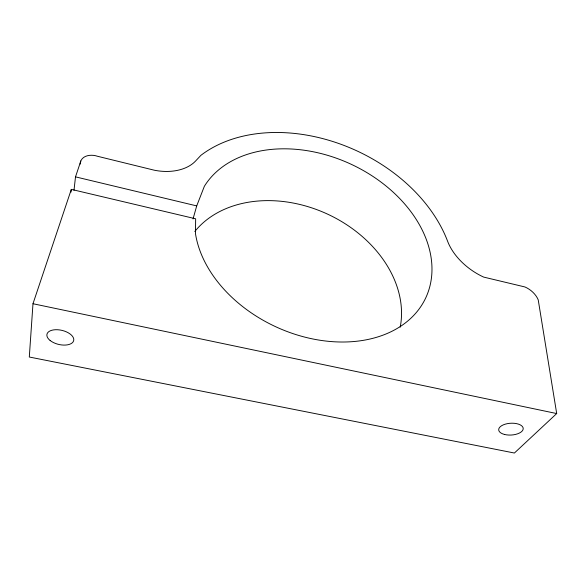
<?xml version="1.0" encoding="UTF-8"?>
<svg xmlns="http://www.w3.org/2000/svg" width="586" height="586" viewBox="0 0 586 586"><rect width="100%" height="100%" fill="white"/><g stroke="black" fill="none" stroke-linecap="round" stroke-linejoin="round"><path stroke-width="0.88" d="M193.036 218.93L196.713 205.906L204.368 186.267A124.122 89.57 24.9 0 1 394.605 193.497A124.122 89.57 24.9 0 1 367.085 339.646A124.122 89.57 24.9 0 1 195.46 233.543L195.651 218.798L71.316 189.373L32.984 303.731L29.3 357.021L514.398 453.029L556.7 413.555L538.226 299.864A18.063 11.874 36.7 0 0 524.939 286.964L483.677 277.097A51.026 32.845 33.3 0 1 447.616 241.271A149.555 108.168 24.9 0 0 338.1 143.27A149.555 108.168 24.9 0 0 200.947 155.297L195.585 161.004A43.745 29.41 14.2 0 1 154.338 170.218L97.444 156.257C91.533 154.147 82.113 155.034 80.392 162.3L75.506 176.862L73.99 190.304M71.016 192.091L71.316 189.373M80.179 164.095L80.392 162.3M80.399 163.677L80.714 160.974M32.984 303.731L556.7 413.555M75.506 176.862L196.713 205.906M194.794 231.499A115.332 88.303 24.9 0 1 327.86 214.264A115.332 88.303 24.9 0 1 400.201 327.178M504.458 434.446A12.277 5.904 -3.3 0 0 523.21 428.82A12.277 5.904 -3.3 0 0 505.198 424.176A12.277 5.904 -3.3 0 0 504.458 434.446M50.125 340.488A13.734 7.215 13.3 0 0 73.038 341.975A13.734 7.215 13.3 0 0 57.809 329.75A13.734 7.215 13.3 0 0 50.125 340.488"/></g></svg>
